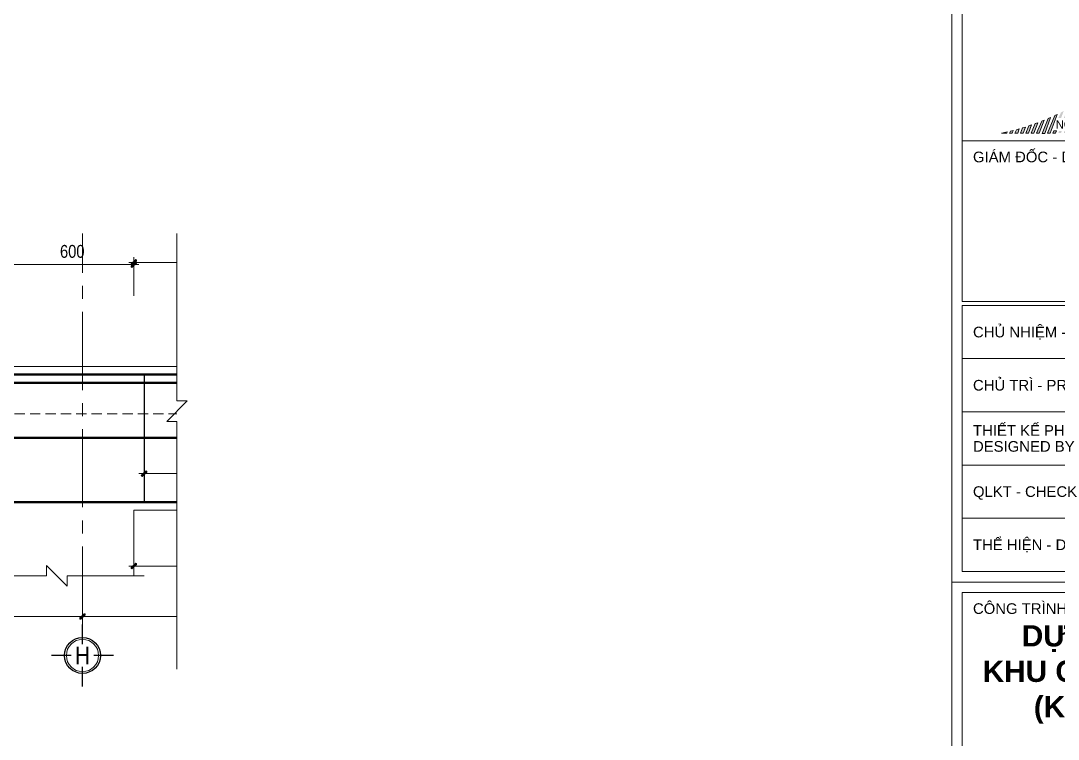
# Model space of a CAD drawing. Header units: millimetres. Extents: x 397144 to 8960116, y 345581 to 674207.
# Drawn here: x 4988732 to 4993785, y 605970 to 609473 of the extents above; entities that cross this region are included whole.
import ezdxf
from ezdxf.enums import TextEntityAlignment as Align
from ezdxf.xclip import XClip

# ---------------------------------------------------------------- set-up
doc = ezdxf.new("R2010")
doc.units = ezdxf.units.MM
doc.header["$XCLIPFRAME"] = 0
doc.header["$PDSIZE"] = -10
doc.linetypes.add('CENTER2', pattern=[28.575, 19.05, -3.175, 3.175, -3.175])
doc.linetypes.add('HIDDEN', pattern=[0.375, 0.25, -0.125])
doc.layers.get('0').update_dxf_attribs({"linetype": 'CONTINUOUS'})
doc.layers.get('Defpoints').update_dxf_attribs({"color": 12, "linetype": 'CONTINUOUS'})
for name, color, linetype, lineweight in [('2', 2, 'CONTINUOUS', 20), ('CDAI', 8, 'CONTINUOUS', 30), ('CHG_XX_Khung ten$0$A1 BORDER$0$DGIONG', 4, 'CONTINUOUS', 13), ('CHG_XX_Khung ten$0$A1 BORDER$0$STICK', 1, 'CONTINUOUS', 9), ('CTHEP', 2, 'CONTINUOUS', 50), ('DBAO', 3, 'CONTINUOUS', 20), ('DGIONG', 4, 'CONTINUOUS', 13), ('KTH', 150, 'CONTINUOUS', 5), ('Net khuat', 8, 'HIDDEN', 13), ('STICK', 1, 'CONTINUOUS', 9), ('TEXT', 7, 'CONTINUOUS', 15)]:
    doc.layers.add(name, color=color, linetype=linetype, lineweight=lineweight)
doc.layers.add('8', color=8, linetype='CONTINUOUS')
doc.styles.add('CHG_XX_Khung ten$0$A1 BORDER$0$ARIAL', font='arial.ttf')
doc.styles.add('CHG_XX_Khung ten$0$A1 BORDER$0$Arial - Bold', font='arialbd.ttf', dxfattribs={"height": 2.5})
doc.styles.add('CHG_XX_Khung ten$0$A1 BORDER$0$Star-AvoBold', font='VAVOB_0.TTF')
doc.styles.add('CHG_XX_Khung ten$0$title block pccc$0$ARIAL', font='arial.ttf')
doc.styles.add('HELVECONDENSE', font='VHELVCN_0.TTF')
doc.styles.add('TTP-HelCon', font='VHELVCN_0.TTF')
doc.dimstyles.new('TTP-25', dxfattribs={"dimscale": 25, "dimtxt": 2.5, "dimasz": 1, "dimexe": 1, "dimexo": 1, "dimgap": 0.09, "dimtad": 0, "dimdec": 4, "dimrnd": 5, "dimzin": 9, "dimdsep": 46, "dimtxsty": 'TTP-HelCon', "dimblk": 'Stick1', "dimcen": 0.09, "dimdle": 1.5, "dimclrd": 256, "dimclre": 256, "dimclrt": 7, "dimadec": 0, "dimazin": 0, "dimtfac": 1, "dimtdec": 4, "dimtmove": 0, "dimatfit": 3, "dimldrblk": '_ArchTick1', "dimfxl": 1, "dimtvp": 1, "dimtolj": 1, "dimtzin": 0, "dimarcsym": 0})

# ---------------------------------------------------------------- blocks, each defined once
blk = doc.blocks.new('CHG_XX_Khung ten')
at = {"layer": 'CHG_XX_Khung ten$0$A1 BORDER$0$DGIONG'}
h = blk.add_hatch(color=256, dxfattribs=at)
h.paths.add_polyline_path([(724.94, 283.19), (724.15, 281.97), (717.19, 263.38), (717.7, 263.38)])
h.paths.add_polyline_path([(722.81, 280.17), (722.1, 279.22), (717.21, 266.21), (717.72, 266.21)], flags=17)
h.paths.add_polyline_path([(720.93, 277.8), (720.27, 277.04), (716.19, 266.22), (716.7, 266.22)])
h.paths.add_polyline_path([(719.23, 275.93), (718.6, 275.29), (715.18, 266.22), (715.69, 266.22)])
h.paths.add_polyline_path([(717.65, 274.38), (717.03, 273.81), (714.16, 266.22), (714.67, 266.22)])
h.paths.add_polyline_path([(716.14, 273.03), (715.61, 272.59), (713.15, 266.22), (713.66, 266.22)])
h.paths.add_polyline_path([(714.69, 271.86), (714.17, 271.45), (712.13, 266.23), (712.64, 266.23)])
h.paths.add_polyline_path([(713.29, 270.81), (712.76, 270.43), (711.57, 267.46), (712.07, 267.47)])
h.paths.add_polyline_path([(710.1, 266.23), (710.61, 266.24), (711.93, 269.87), (711.48, 269.56)])
h.paths.add_polyline_path([(710.61, 269.02), (710.13, 268.73), (709.08, 266.24), (709.59, 266.24)])
h.paths.add_polyline_path([(709.31, 268.26), (708.82, 267.97), (708.07, 266.24), (708.58, 266.24)])
h.paths.add_polyline_path([(708.04, 267.56), (707.54, 267.3), (707.05, 266.25), (707.56, 266.25)])
h.paths.add_polyline_path([(716.84, 263.8), (716.33, 263.8), (716.18, 263.38), (716.69, 263.38)])
h.paths.add_polyline_path([(715.67, 263.39), (715.82, 263.8), (715.32, 263.8), (715.16, 263.39)])
h.paths.add_polyline_path([(714.15, 263.39), (714.65, 263.39), (714.8, 263.8), (714.3, 263.8)])
h.paths.add_polyline_path([(713.13, 263.39), (713.64, 263.4), (713.79, 263.81), (713.28, 263.81)])
h.paths.add_polyline_path([(712.77, 263.81), (712.27, 263.81), (712.11, 263.39), (712.62, 263.4)])
h.paths.add_polyline_path([(711.25, 263.81), (711.1, 263.4), (711.61, 263.4), (711.76, 263.81)])
h.paths.add_polyline_path([(710.59, 263.4), (710.74, 263.82), (710.24, 263.82), (710.08, 263.4)])
h.paths.add_polyline_path([(709.73, 263.82), (709.22, 263.82), (709.07, 263.41), (709.57, 263.41)])
h.paths.add_polyline_path([(708.71, 263.82), (708.21, 263.82), (708.05, 263.41), (708.56, 263.41)])
h.paths.add_polyline_path([(707.54, 263.41), (707.69, 263.83), (707.19, 263.83), (707.03, 263.41)])
h.paths.add_polyline_path([(706.68, 263.83), (706.17, 263.83), (706.02, 263.42), (706.53, 263.42)])
h.paths.add_polyline_path([(705, 263.42), (705.51, 263.42), (706.79, 266.93), (706.4, 266.74)])
h.paths.add_polyline_path([(703.97, 263.37), (704.48, 263.37), (705.57, 266.36), (705.14, 266.17)])
h.paths.add_polyline_path([(704.36, 265.84), (703.91, 265.65), (702.96, 263.38), (703.46, 263.38)])
h.paths.add_polyline_path([(703.17, 265.37), (702.69, 265.19), (701.94, 263.38), (702.45, 263.38)])
h.paths.add_polyline_path([(702, 264.94), (701.5, 264.77), (700.92, 263.38), (701.43, 263.38)])
h.paths.add_polyline_path([(700.84, 264.56), (700.33, 264.4), (699.91, 263.39), (700.42, 263.39)])
h.paths.add_polyline_path([(699.7, 264.21), (699.18, 264.06), (698.89, 263.39), (699.4, 263.39)])
h.paths.add_polyline_path([(698.57, 263.9), (698.04, 263.77), (697.87, 263.38), (698.38, 263.39)])
h.paths.add_polyline_path([(697.37, 263.39), (697.45, 263.63), (696.91, 263.51), (696.35, 263.38)])
for p, q in [((687, 577), (687, 17)), ((687, 179), (824, 179))]:
    blk.add_line(p, q)
at = {"linetype": 'Continuous'}
for points in [[(689, 289.93), (822, 289.93), (822, 261.93), (689, 261.93)], [(689, 177), (822, 177), (822, 138), (689, 138)]]:
    blk.add_lwpolyline(points, close=True, dxfattribs=at)
at = {"color": 9, "linetype": 'Continuous'}
for points in [[(689, 261.93), (822, 261.93), (822, 231.73), (689, 231.73)], [(822, 221), (689, 221), (689, 231), (822, 231)], [(822, 211), (689, 211), (689, 221), (822, 221)], [(822, 201), (689, 201), (689, 211), (822, 211)], [(822, 191), (689, 191), (689, 201), (822, 201)], [(822, 181), (689, 181), (689, 191), (822, 191)]]:
    blk.add_lwpolyline(points, close=True, dxfattribs=at)
blk.add_lwpolyline([(822, 211), (689, 211), (822, 211)], dxfattribs=at)
at = {"layer": 'CHG_XX_Khung ten$0$A1 BORDER$0$DGIONG'}
for points in [[(703.17, 265.37), (702.45, 263.38), (701.94, 263.38), (702.69, 265.19), (703.17, 265.37)], [(704.36, 265.84), (703.46, 263.38), (702.96, 263.38), (703.91, 265.65), (704.36, 265.84)], [(705.57, 266.36), (704.48, 263.37), (703.97, 263.37), (705.14, 266.17), (705.57, 266.36)], [(706.79, 266.93), (705.51, 263.42), (705, 263.42), (706.4, 266.74), (706.79, 266.93)], [(697.45, 263.63), (697.37, 263.39), (696.35, 263.38), (696.91, 263.51), (697.45, 263.63)], [(698.57, 263.9), (698.38, 263.39), (697.87, 263.38), (698.04, 263.77), (698.57, 263.9)], [(699.7, 264.21), (699.4, 263.39), (698.89, 263.39), (699.18, 264.06), (699.7, 264.21)], [(700.84, 264.56), (700.42, 263.39), (699.91, 263.39), (700.33, 264.4), (700.84, 264.56)], [(702, 264.94), (701.43, 263.38), (700.92, 263.38), (701.5, 264.77), (702, 264.94)]]:
    blk.add_lwpolyline(points, dxfattribs=at)
blk.add_lwpolyline([(706.53, 263.42), (706.68, 263.83), (706.17, 263.83), (706.02, 263.42)], close=True, dxfattribs=at)
for s, style, p in [('GIÁM ĐỐC - DIRECTOR', 'CHG_XX_Khung ten$0$title block pccc$0$ARIAL', (691, 258.93)), ('CHỦ NHIỆM - PRINCIPAL', 'CHG_XX_Khung ten$0$title block pccc$0$ARIAL', (691, 226)), ('CHỦ TRÌ - PRIMARY', 'CHG_XX_Khung ten$0$title block pccc$0$ARIAL', (691, 216)), ('THIẾT KẾ PHƯƠNG ÁN', 'CHG_XX_Khung ten$0$title block pccc$0$ARIAL', (691, 207.5)), ('DESIGNED BY', 'CHG_XX_Khung ten$0$title block pccc$0$ARIAL', (691, 204.5)), ('QLKT - CHECK', 'CHG_XX_Khung ten$0$title block pccc$0$ARIAL', (691, 196)), ('THỂ HIỆN - DRAWN BY', 'CHG_XX_Khung ten$0$title block pccc$0$ARIAL', (691, 186)), ('CÔNG TRÌNH - PROJECT', 'CHG_XX_Khung ten$0$A1 BORDER$0$ARIAL', (691, 174))]:
    blk.add_text(s, height=2, dxfattribs=dict(style=style)).set_placement(p, align=Align.MIDDLE_LEFT)
at = {"insert": (755.4, 170.88), "char_height": 4, "width": 159.8745, "attachment_point": 2, "style": 'CHG_XX_Khung ten$0$A1 BORDER$0$Arial - Bold'}
blk.add_mtext('DỰ ÁN ĐẦU TƯ XÂY DỰNG KINH DOANH\\PKHU CHUNG CƯ - THƯƠNG MẠI - VĂN PHÒNG\\P(KHU PHỨC HỢP CÔNG HÒA GARDEN)', dxfattribs=at)
at = {"layer": 'CHG_XX_Khung ten$0$A1 BORDER$0$STICK', "style": 'CHG_XX_Khung ten$0$A1 BORDER$0$Star-AvoBold', "width": 1}
blk.add_text('NGOI SAO', height=1.547, dxfattribs=at).set_placement((706.57, 264.27))
blk = doc.blocks.new('Stick1')
at = {"layer": 'STICK'}
h = blk.add_hatch(color=256, dxfattribs=at)
edge = h.paths.add_edge_path()
edge.add_line((0.3, 0.5), (-0.5, -0.3))
edge.add_arc((-0.4, -0.4), 0.141, 135, 315)
edge.add_line((-0.3, -0.5), (0.5, 0.3))
edge.add_arc((0.4, 0.4), 0.141, 315, 495)
blk.add_line((1, 0), (-1, 0), dxfattribs=at)
blk.add_lwpolyline([(0.3, 0.5), (-0.5, -0.3, 1), (-0.3, -0.5), (0.5, 0.3, 1), (0.3, 0.5, 1)], format="xyb", dxfattribs=at)
blk = doc.blocks.new('*D8638')
at = {"layer": 'Defpoints', "color": 0, "transparency": 16777216}
for p in [(5083901.5, 532698.2), (5081946.5, 532615.6), (5083901.5, 532558.2)]:
    blk.add_point(p, dxfattribs=at)
at = {"layer": 'KTH', "lineweight": -2, "transparency": 16777216}
for p, q in [((5083901.5, 532673.2), (5083901.5, 532533.2)), ((5081946.5, 532590.6), (5081946.5, 532533.2)), ((5081971.5, 532558.2), (5083876.5, 532558.2))]:
    blk.add_line(p, q, dxfattribs=at)
at = {"layer": 'KTH', "lineweight": -2, "transparency": 16777216, "xscale": 25, "yscale": 25, "zscale": 25, "rotation": 180}
blk.add_blockref('Stick1', (5081946.5, 532558.2), dxfattribs=at)
at = {"layer": 'KTH', "lineweight": -2, "transparency": 16777216, "xscale": 25, "yscale": 25, "zscale": 25}
blk.add_blockref('Stick1', (5083901.5, 532558.2), dxfattribs=at)
at = {"layer": 'KTH', "color": 7, "transparency": 16777216, "insert": (5082924, 532628.1), "char_height": 62.5, "attachment_point": 5, "style": 'TTP-HelCon'}
blk.add_mtext('\\A1;3Þ10a150-3', dxfattribs=at)
blk = doc.blocks.new('_ArchTick1')
at = {"color": 0, "const_width": 3.81}
blk.add_lwpolyline([(-12.7, -12.7), (12.7, 12.7)], dxfattribs=at)
blk = doc.blocks.new('*D8639')
at = {"layer": 'Defpoints', "color": 0, "transparency": 16777216}
for p in [(5081896.5, 533577.1), (5081296.5, 533424), (5081896.5, 533424)]:
    blk.add_point(p, dxfattribs=at)
at = {"layer": 'KTH', "lineweight": -2, "transparency": 16777216}
for p, q in [((5081296.5, 533449), (5081296.5, 533602.1)), ((5081321.5, 533577.1), (5081871.5, 533577.1)), ((5081896.5, 533449), (5081896.5, 533602.1))]:
    blk.add_line(p, q, dxfattribs=at)
at = {"layer": 'KTH', "lineweight": -2, "transparency": 16777216, "xscale": 25, "yscale": 25, "zscale": 25, "rotation": 180}
blk.add_blockref('Stick1', (5081296.5, 533577.1), dxfattribs=at)
at = {"layer": 'KTH', "lineweight": -2, "transparency": 16777216, "xscale": 25, "yscale": 25, "zscale": 25}
blk.add_blockref('Stick1', (5081896.5, 533577.1), dxfattribs=at)
at = {"layer": 'KTH', "color": 7, "transparency": 16777216, "insert": (5081596.5, 533641), "char_height": 62.5, "attachment_point": 5, "style": 'TTP-HelCon'}
blk.add_mtext('\\A1;600', dxfattribs=at)
blk = doc.blocks.new('dau truc')
blk.add_circle((0, 0), 180)
at = {"layer": '8'}
for p, q in [((0, 127), (0, 345)), ((-127, 0), (-345, 0)), ((345, 0), (127, 0)), ((0, -345), (0, -127))]:
    blk.add_line(p, q, dxfattribs=at)
blk.add_circle((0, 0), 200, dxfattribs=at)
at = {"layer": 'TEXT', "style": 'HELVECONDENSE'}
blk.add_attdef('A', text='', height=233, dxfattribs=at).set_placement((0, 0), align=Align.MIDDLE)
blk = doc.blocks.new('*D8611')
at = {"layer": 'Defpoints', "color": 0, "transparency": 16777216}
for p in [(5083897.5, 533588), (5081896.5, 533399), (5083897.5, 533399)]:
    blk.add_point(p, dxfattribs=at)
at = {"layer": 'KTH', "lineweight": -2, "transparency": 16777216}
for p, q in [((5081896.5, 533424), (5081896.5, 533613)), ((5083897.5, 533424), (5083897.5, 533613)), ((5081921.5, 533588), (5083872.5, 533588))]:
    blk.add_line(p, q, dxfattribs=at)
at = {"layer": 'KTH', "lineweight": -2, "transparency": 16777216, "xscale": 25, "yscale": 25, "zscale": 25, "rotation": 180}
blk.add_blockref('Stick1', (5081896.5, 533588), dxfattribs=at)
at = {"layer": 'KTH', "lineweight": -2, "transparency": 16777216, "xscale": 25, "yscale": 25, "zscale": 25}
blk.add_blockref('Stick1', (5083897.5, 533588), dxfattribs=at)
at = {"layer": 'KTH', "color": 7, "transparency": 16777216, "insert": (5082897, 533651.9), "char_height": 62.5, "attachment_point": 5, "style": 'TTP-HelCon'}
blk.add_mtext('\\A1;2000', dxfattribs=at)
blk = doc.blocks.new('*D1587')
at = {"layer": 'Defpoints', "color": 0, "transparency": 16777216}
for p in [(5075146.5, 532059.7), (5081646.5, 531958.5), (5081646.5, 531861.7)]:
    blk.add_point(p, dxfattribs=at)
at = {"layer": 'KTH', "lineweight": -2, "transparency": 16777216}
for p, q in [((5075146.5, 532034.7), (5075146.5, 531836.7)), ((5081646.5, 531933.5), (5081646.5, 531836.7)), ((5075171.5, 531861.7), (5081621.5, 531861.7))]:
    blk.add_line(p, q, dxfattribs=at)
at = {"layer": 'KTH', "lineweight": -2, "transparency": 16777216, "xscale": 25, "yscale": 25, "zscale": 25, "rotation": 180}
blk.add_blockref('Stick1', (5075146.5, 531861.7), dxfattribs=at)
at = {"layer": 'KTH', "lineweight": -2, "transparency": 16777216, "xscale": 25, "yscale": 25, "zscale": 25}
blk.add_blockref('Stick1', (5081646.5, 531861.7), dxfattribs=at)
at = {"layer": 'KTH', "color": 7, "transparency": 16777216, "insert": (5078396.5, 531925.5), "char_height": 62.5, "attachment_point": 5, "style": 'TTP-HelCon'}
blk.add_mtext('\\A1;6500', dxfattribs=at)
blk = doc.blocks.new('*D1588')
at = {"layer": 'Defpoints', "color": 0, "transparency": 16777216}
for p in [(5091146.5, 532059.7), (5081646.5, 531958.5), (5091146.5, 531861.7)]:
    blk.add_point(p, dxfattribs=at)
at = {"layer": 'KTH', "lineweight": -2, "transparency": 16777216}
for p, q in [((5091146.5, 532034.7), (5091146.5, 531836.7)), ((5081646.5, 531933.5), (5081646.5, 531836.7)), ((5081671.5, 531861.7), (5091121.5, 531861.7))]:
    blk.add_line(p, q, dxfattribs=at)
at = {"layer": 'KTH', "lineweight": -2, "transparency": 16777216, "xscale": 25, "yscale": 25, "zscale": 25, "rotation": 180}
blk.add_blockref('Stick1', (5081646.5, 531861.7), dxfattribs=at)
at = {"layer": 'KTH', "lineweight": -2, "transparency": 16777216, "xscale": 25, "yscale": 25, "zscale": 25}
blk.add_blockref('Stick1', (5091146.5, 531861.7), dxfattribs=at)
at = {"layer": 'KTH', "color": 7, "transparency": 16777216, "insert": (5086396.5, 531925.5), "char_height": 62.5, "attachment_point": 5, "style": 'TTP-HelCon'}
blk.add_mtext('\\A1;9500', dxfattribs=at)
blk = doc.blocks.new('*D8596')
at = {"layer": 'Defpoints', "color": 0, "transparency": 16777216}
for p in [(5081896.5, 532381.7), (5083096.5, 532167.5), (5083096.5, 532107.6)]:
    blk.add_point(p, dxfattribs=at)
at = {"layer": 'KTH', "lineweight": -2, "transparency": 16777216}
for p, q in [((5081896.5, 532356.7), (5081896.5, 532082.6)), ((5081921.5, 532107.6), (5083071.5, 532107.6)), ((5083096.5, 532142.5), (5083096.5, 532082.6))]:
    blk.add_line(p, q, dxfattribs=at)
at = {"layer": 'KTH', "lineweight": -2, "transparency": 16777216, "xscale": 25, "yscale": 25, "zscale": 25, "rotation": 180}
blk.add_blockref('Stick1', (5081896.5, 532107.6), dxfattribs=at)
at = {"layer": 'KTH', "lineweight": -2, "transparency": 16777216, "xscale": 25, "yscale": 25, "zscale": 25}
blk.add_blockref('Stick1', (5083096.5, 532107.6), dxfattribs=at)
at = {"layer": 'KTH', "color": 7, "transparency": 16777216, "insert": (5082496.5, 532171.4), "char_height": 62.5, "attachment_point": 5, "style": 'TTP-HelCon'}
blk.add_mtext('\\A1;1200', dxfattribs=at)
blk = doc.blocks.new('*D1594')
at = {"layer": 'Defpoints', "color": 0, "transparency": 16777216}
for p in [(5062908, 521953.5), (5069408, 521852.4), (5069408, 521755.5)]:
    blk.add_point(p, dxfattribs=at)
at = {"layer": 'KTH', "lineweight": -2, "transparency": 16777216}
for p, q in [((5062908, 521928.5), (5062908, 521730.5)), ((5069408, 521827.4), (5069408, 521730.5)), ((5062933, 521755.5), (5069383, 521755.5))]:
    blk.add_line(p, q, dxfattribs=at)
at = {"layer": 'KTH', "lineweight": -2, "transparency": 16777216, "xscale": 25, "yscale": 25, "zscale": 25, "rotation": 180}
blk.add_blockref('Stick1', (5062908, 521755.5), dxfattribs=at)
at = {"layer": 'KTH', "lineweight": -2, "transparency": 16777216, "xscale": 25, "yscale": 25, "zscale": 25}
blk.add_blockref('Stick1', (5069408, 521755.5), dxfattribs=at)
at = {"layer": 'KTH', "color": 7, "transparency": 16777216, "insert": (5066158, 521819.3), "char_height": 62.5, "attachment_point": 5, "style": 'TTP-HelCon'}
blk.add_mtext('\\A1;6500', dxfattribs=at)
blk = doc.blocks.new('CX28')
at = {"layer": 'CDAI', "ltscale": 52.5}
blk.add_line((5081946.45457, 533044.72297), (5081946.45457, 532418.70683), dxfattribs=at)
at = {"layer": 'CTHEP'}
for p, q in [((5079745.49665, 533000.71364), (5083895.45857, 533000.71364)), ((5053030.18222, 532731.7149), (5097531.87558, 532731.66677))]:
    blk.add_line(p, q, dxfattribs=at)
for points in [[(5097715.24036, 532412.46726), (5097715.24036, 533040.65447), (5052876.45717, 533040.71921), (5052876.45717, 532414.45672)], [(5052911.67392, 532795.12013), (5052911.67392, 532418.73006), (5052911.67392, 532418.73006), (5053145.32759, 532418.707), (5068846.45578, 532418.67871), (5069420.50128, 532418.67683), (5097679.69928, 532418.65468), (5097679.69928, 532941.5302)]]:
    blk.add_lwpolyline(points, dxfattribs=at)
at = {"layer": 'DBAO'}
for points in [[(5090646.45856, 532379.61946), (5097745.24037, 532379.61208), (5097745.24037, 533079.60878), (5068994.36202, 533079.65363)], [(5081896.45857, 532059.65083), (5081896.45857, 532379.65083)], [(5081896.45857, 532379.62979), (5090046.45717, 532379.62022)]]:
    blk.add_lwpolyline(points, dxfattribs=at)
at = {"layer": 'DGIONG'}
blk.add_lwpolyline([(5081246.45717, 532059.7268), (5081471.45717, 532059.7268), (5081471.45717, 532109.7268), (5081571.45717, 532009.7268), (5081571.45717, 532059.7268), (5081946.45457, 532059.72297)], dxfattribs=at)
at = {"layer": 'Net khuat', "linetype": 'CENTER2', "ltscale": 20}
blk.add_line((5081646.45717, 531822.23302), (5081646.45717, 533827.57566), dxfattribs=at)
at = {"layer": 'Net khuat', "ltscale": 200}
blk.add_lwpolyline([(5052846.45717, 532849.73002), (5097745.24037, 532849.73002)], dxfattribs=at)
at = {"layer": '2', "ltscale": 300}
ref = blk.add_blockref('dau truc', (5081646.45717, 531671.36848), dxfattribs=dict(at, xscale=0.4367131292819977, yscale=0.4367131292819977, zscale=0.4367131292819977))
ref.add_attrib('A', 'H', dxfattribs={"layer": 'TEXT', "height": 87.5, "style": 'HELVECONDENSE'}).set_placement((5081646.45717, 531671.36848), align=Align.MIDDLE)
at = {"layer": 'KTH'}
for base, p1, p2, picture, middle in [((5081896.45457, 533577.12114), (5081296.45717, 533424.02441), (5081896.45457, 533424.02441), '*D8639', (5081596.45587, 533640.95447)), ((5083897.45457, 533588.02825), (5081896.45457, 533399.02441), (5083897.45457, 533399.02441), '*D8611', (5082896.95457, 533651.86158)), ((5081646.45717, 531861.66974), (5075146.45717, 532059.65275), (5081646.45717, 531958.52092), '*D1587', (5078396.45717, 531925.50307)), ((5091146.45717, 531861.66974), (5081646.45717, 531958.52092), (5091146.45717, 532059.65275), '*D1588', (5086396.45717, 531925.50307))]:
    dim = blk.add_linear_dim(base=base, p1=p1, p2=p2, angle=180, dimstyle='TTP-25', override={"dimtmove": 1}, dxfattribs=at)
    dim.commit()
    dim.dimension.update_dxf_attribs({"geometry": picture, "text_midpoint": middle})
dim = blk.add_linear_dim(base=(5083901.45457, 532558.15061), p1=(5081946.45457, 532615.62396), p2=(5083901.45457, 532698.16379), text='3Þ10a150-3', dimstyle='TTP-25', override={"dimtmove": 1}, dxfattribs=at)
dim.commit()
dim.dimension.update_dxf_attribs({"geometry": '*D8638', "text_midpoint": (5082923.95457, 532628.06728)})
dim = blk.add_linear_dim(base=(5083096.45857, 532107.5579), p1=(5081896.45857, 532381.74377), p2=(5083096.45857, 532167.50907), dimstyle='TTP-25', override={"dimtmove": 1}, dxfattribs=at)
dim.commit()
dim.dimension.update_dxf_attribs({"geometry": '*D8596', "text_midpoint": (5082496.45857, 532171.39123)})
blk = doc.blocks.new('CX29')
at = {"layer": 'CTHEP'}
blk.add_line((5040791.73058, 522625.55855), (5088196.68235, 522625.51042), dxfattribs=at)
for points in [[(5088380.04714, 522306.31091), (5088380.04714, 522934.49812), (5040638.00552, 522934.56286), (5040638.00552, 522308.30037)], [(5040673.22228, 522688.96378), (5040673.22228, 522312.57371), (5040673.22228, 522312.57371), (5040906.87594, 522312.55065), (5053058.00553, 522312.52236), (5053632.05103, 522312.52048), (5088308.99188, 522312.49833), (5088308.99188, 522835.37385)]]:
    blk.add_lwpolyline(points, dxfattribs=at)
at = {"layer": 'DBAO'}
for points in [[(5088418.00552, 521953.49448), (5088418.00552, 522973.44839), (5053205.91177, 522973.49728)], [(5062858.00692, 522273.48396), (5069058.00553, 522273.4742)]]:
    blk.add_lwpolyline(points, dxfattribs=at)
at = {"layer": 'Net khuat', "ltscale": 200}
blk.add_lwpolyline([(5040608.00552, 522743.57367), (5088410.04714, 522743.57367)], dxfattribs=at)
at = {"layer": 'KTH'}
dim = blk.add_linear_dim(base=(5069408.00552, 521755.51339), p1=(5062908.00552, 521953.4964), p2=(5069408.00552, 521852.36457), angle=180, dimstyle='TTP-25', override={"dimtmove": 1}, dxfattribs=at)
dim.commit()
dim.dimension.update_dxf_attribs({"geometry": '*D1594', "text_midpoint": (5066158.00552, 521819.34672)})

msp = doc.modelspace()

# ---------------------------------------------------------------- block references
at = {"layer": 'DBAO'}
ref = msp.add_blockref('CX29', (-71047.30223, 86066.57714), dxfattribs=at)
XClip(ref).set_block_clipping_path([(5068886.8367451904, 521317.6238129262), (5085656.3777450388, 523623.1797792785)])
at = {"layer": 'KTH', "ltscale": 0.8, "xscale": 25.92478421702978, "yscale": 25.92478421702978, "zscale": 25.92478421702978}
msp.add_blockref('CHG_XX_Khung ten', (4975456.08674, 602096.26671), dxfattribs=at)

# ---------------------------------------------------------------- next in the draw order: linework, layer by layer
at = {"layer": 'DGIONG'}
msp.add_lwpolyline([(4989492.74152, 608436.52723), (4989492.74152, 607620.02887), (4989542.74152, 607620.02887), (4989442.74152, 607520.02887), (4989492.74152, 607520.02887), (4989492.74152, 606312.33675)], dxfattribs=at)

# ---------------------------------------------------------------- next in the draw order: block references
at = {"layer": 'DBAO'}
ref = msp.add_blockref('CX28', (-92613.77133, 74707.18727), dxfattribs=at)
XClip(ref).set_block_clipping_path([(5068715.8839562088, 531416.7996376278), (5082106.5128446845, 533729.3399608198)])

doc.saveas('drawing.dxf')
